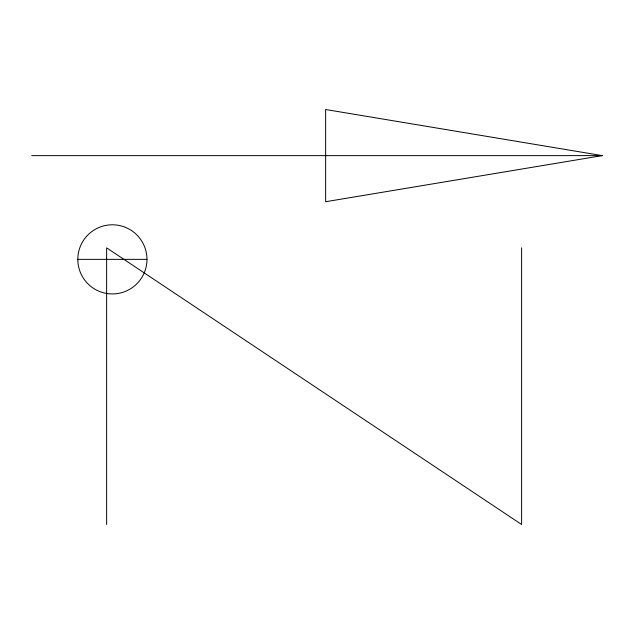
<?xml version="1.0" encoding="UTF-8"?>
<svg xmlns="http://www.w3.org/2000/svg" width="634" height="634" viewBox="0 0 634 634"><rect width="100%" height="100%" fill="white"/><g stroke="black" fill="none" stroke-linecap="round" stroke-linejoin="round"><path stroke-width="0.95" d="M602.3 155.615L325.646 201.723L325.646 109.508L602.3 155.615L31.7 155.615M77.808 259.361L146.969 259.361A34.585 34.585 0 0 1 95.1 289.31A34.585 34.585 0 0 1 95.1 229.413A34.585 34.585 0 0 1 146.969 259.361M521.608 247.839L521.608 524.492L106.631 247.839L106.631 524.492"/></g></svg>
